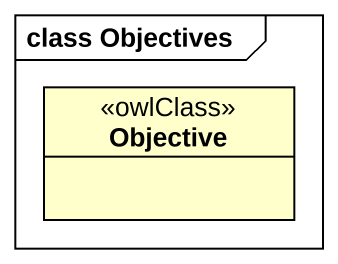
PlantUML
@startuml
mainframe class Objectives
hide circle
hide empty members
class Objective <<owlClass>>
@enduml
